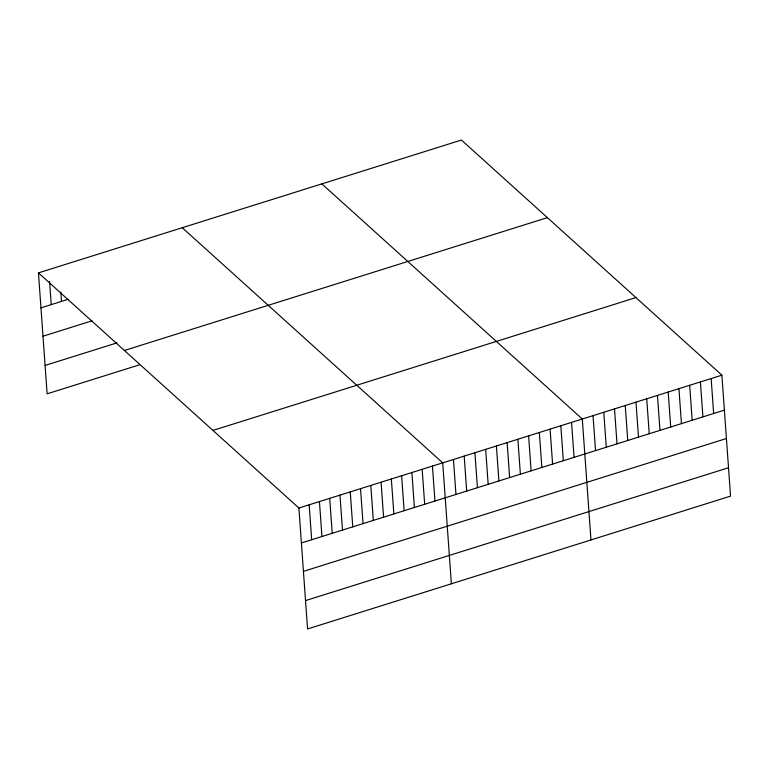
<?xml version="1.0" encoding="UTF-8"?>
<svg xmlns="http://www.w3.org/2000/svg" width="769" height="769" viewBox="0 0 769 769"><rect width="100%" height="100%" fill="white"/><g stroke="black" fill="none" stroke-linecap="round" stroke-linejoin="round"><path stroke-width="1.15" d="M38.45 272.88L461.438 140.045L721.88 375.176L730.55 496.12L307.562 628.955L298.891 508.021L38.45 272.88L47.12 393.824L139.573 364.794M40.959 307.85L68.345 299.247M42.987 336.216L92.069 320.808M45.083 365.448L116.994 342.868M124.395 350.481L547.384 217.637M212.946 430.429L635.934 297.584M298.891 508.021L721.88 375.176M301.4 542.981L724.388 410.137M303.438 571.357L726.417 438.513M305.533 600.589L728.512 467.744M321.855 183.878L582.296 419.009L590.967 539.953M182.263 227.72L442.713 462.851L451.384 583.796M711.142 378.55L713.651 413.511M700.405 381.914L702.914 416.885M689.668 385.288L692.177 420.249M678.931 388.662L681.44 423.623M668.194 392.036L670.703 426.997M657.457 395.41L659.965 430.371M646.719 398.784L649.228 433.745M635.982 402.149L638.491 437.109M625.245 405.523L627.754 440.483M614.508 408.897L617.017 443.857M603.771 412.271L606.28 447.231M593.034 415.644L595.542 450.605M571.559 422.383L574.068 457.344M560.822 425.757L563.331 460.718M550.085 429.131L552.594 464.092M539.348 432.505L541.857 467.465M528.611 435.869L531.119 470.839M517.873 439.243L520.373 474.204M507.136 442.617L509.636 477.578M496.399 445.991L498.898 480.952M485.662 449.365L488.161 484.326M474.925 452.739L477.424 487.7M464.188 456.104L466.687 491.064M453.45 459.478L455.95 494.438M432.438 466.081L434.946 501.042M422.162 469.301L424.671 504.262M411.896 472.531L414.395 507.492M401.62 475.751L404.129 510.722M391.344 478.981L393.853 513.942M381.078 482.211L383.577 517.172M370.802 485.431L373.311 520.392M360.526 488.661L363.035 523.622M350.26 491.891L352.76 526.852M339.985 495.111L342.493 530.072M329.709 498.341L332.218 533.302M319.443 501.561L321.942 536.531M309.167 504.791L311.676 539.751M60.838 292.066L61.501 301.39M49.562 281.31L51.225 304.62"/></g></svg>
